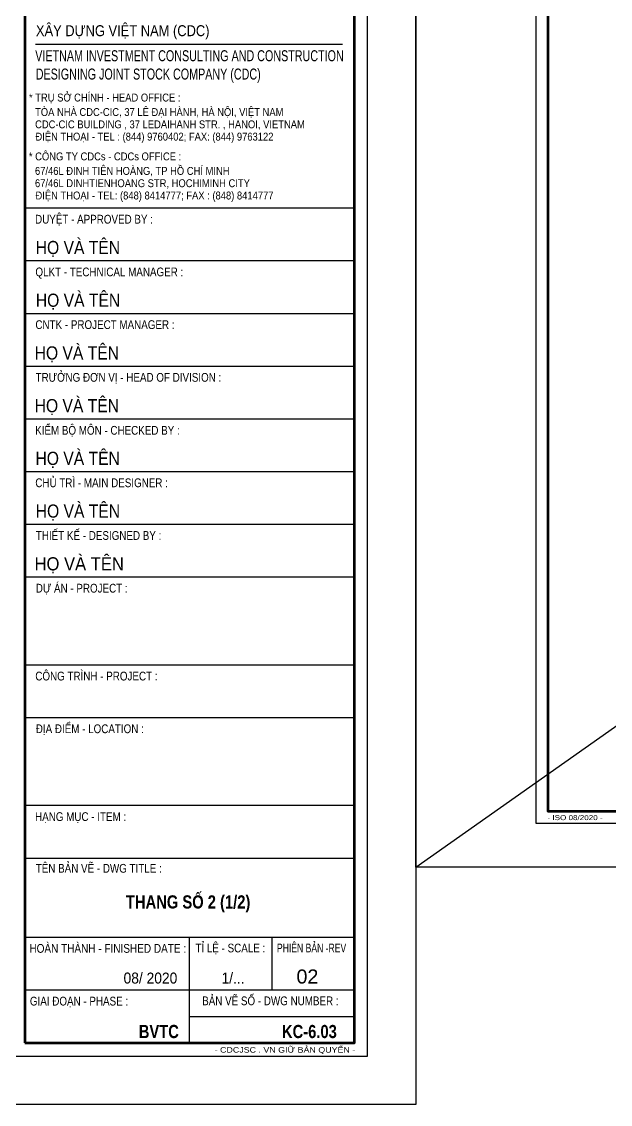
# Model space of a CAD drawing. Header units: millimetres. Extents: x -77370 to 109412, y -14880 to 214694.
# Drawn here: x 41320 to 48689, y 144605 to 158162 of the extents above; entities that cross this region are included whole.
import ezdxf
from ezdxf.enums import TextEntityAlignment as Align

# ---------------------------------------------------------------- set-up
doc = ezdxf.new("R2010")
doc.units = ezdxf.units.MM
doc.header["$LTSCALE"] = 300
doc.header["$MEASUREMENT"] = 0
doc.layers.get('0').update_dxf_attribs({"linetype": 'CONTINUOUS'})
doc.layers.get('DEFPOINTS').update_dxf_attribs({"linetype": 'CONTINUOUS'})
doc.layers.add('CDC -TEXT KHUNG', color=7, linetype='CONTINUOUS')
doc.layers.add('CDC-KHUNGTEN', color=7, linetype='CONTINUOUS')
doc.layers.add('KCS_Plotter', color=11, linetype='CONTINUOUS', plot=False)
doc.styles.add('ARIAL', font='arial.ttf', dxfattribs={"width": 0.65})
doc.styles.add('Arial_B_3', font='arialbd.ttf', dxfattribs={"width": 0.75, "height": 3})
doc.styles.add('KT CDC', font='arial.ttf', dxfattribs={"width": 0.85, "height": 200})

# ---------------------------------------------------------------- blocks, each defined once
blk = doc.blocks.new('Khung tên chuẩn')
at = {"layer": 'CDC-KHUNGTEN', "color": 6}
blk.add_line((75439, 24136), (82433, 24136), dxfattribs=at)
at = {"layer": 'CDC-KHUNGTEN', "color": 6, "lineweight": 25}
for p, q in [((82700, 20400), (75200, 20400)), ((82700, 19200), (75200, 19200)), ((82700, 18000), (75200, 18000)), ((82700, 16800), (75200, 16800)), ((82700, 15600), (75200, 15600)), ((82700, 14400), (75200, 14400)), ((82700, 13200), (75200, 13200)), ((82700, 12000), (75200, 12000)), ((82700, 10000), (75200, 10000)), ((82700, 8800), (75200, 8800)), ((82700, 6800), (75200, 6800)), ((82700, 5600), (75200, 5600)), ((82700, 3800), (75200, 3800)), ((78950, 1400), (78950, 3800)), ((80825, 2600), (80825, 3800)), ((82700, 2600), (75200, 2600)), ((78950, 2000), (82700, 2000))]:
    blk.add_line(p, q, dxfattribs=at)
at = {"layer": 'CDC-KHUNGTEN', "color": 8}
blk.add_lwpolyline([(75096, 1100), (83000, 1100), (83000, 58300), (3000, 58300), (3000, 1100), (75096, 1100)], dxfattribs=at)
at = {"layer": 'CDC-KHUNGTEN', "color": 255, "lineweight": 60}
blk.add_lwpolyline([(74900, 1400), (74900, 58000), (3300, 58000), (3300, 1400), (74900, 1400)], close=True, dxfattribs=at)
blk.add_lwpolyline([(75200, 1400), (82700, 1400), (82700, 58000), (75200, 58000), (75200, 1400)], dxfattribs=at)
at = {"layer": 'DEFPOINTS', "color": 1, "ltscale": 0.2}
blk.add_lwpolyline([(0, 0), (0, 59400), (84100, 59400), (84100, 0), (0, 0)], close=True, dxfattribs=at)
at = {"layer": 'CDC -TEXT KHUNG', "color": 7, "style": 'Arial_B_3', "width": 0.8}
blk.add_text('BVTC', height=300, dxfattribs=at).set_placement((78705, 1508), align=Align.RIGHT)
at = {"layer": 'CDC -TEXT KHUNG', "color": 6, "style": 'KT CDC', "width": 1.15}
for s, p in [('- ISO 08/2020 -', (3294, 1177)), ('- CDCJSC . VN GIỮ BẢN QUYỂN -', (79519, 1177))]:
    blk.add_text(s, height=125.69, dxfattribs=at).set_placement(p)
at = {"layer": 'CDC-KHUNGTEN', "color": 6}
for s, height, style, width, p in [('XÂY DỰNG VIỆT NAM (CDC)', 250, 'KT CDC', 0.84, (75452, 24317)), ('VIETNAM INVESTMENT CONSULTING AND CONSTRUCTION ', 250, 'KT CDC', 0.7, (75436, 23747)), ('DESIGNING JOINT STOCK COMPANY (CDC)', 250, 'KT CDC', 0.7, (75448, 23330)), ('* TRỤ SỞ CHÍNH - HEAD OFFICE :', 180, 'KT CDC', 0.85, (75294, 22830)), ('TÒA NHÀ CDC-CIC, 37 LÊ ĐẠI HÀNH, HÀ NỘI, VIỆT NAM', 180, 'KT CDC', 0.85, (75433, 22500)), ('CDC-CIC BUILDING , 37 LEDAIHANH STR. , HANOI, VIETNAM', 180, 'KT CDC', 0.85, (75433, 22220)), ('ĐIỆN THOẠI - TEL : (844) 9760402; FAX: (844) 9763122', 180, 'KT CDC', 0.85, (75441, 21940)), ('* CÔNG TY CDCs - CDCs OFFICE :', 180, 'KT CDC', 0.85, (75292, 21490)), ('67/46L ĐINH TIÊN HOÀNG, TP HỒ CHÍ MINH', 180, 'KT CDC', 0.85, (75430, 21160)), ('67/46L DINHTIENHOANG STR, HOCHIMINH CITY', 180, 'KT CDC', 0.85, (75430, 20880)), ('ĐIỆN THOẠI - TEL: (848) 8414777; FAX : (848) 8414777', 180, 'KT CDC', 0.85, (75442, 20600)), ('DUYỆT - APPROVED BY :', 200, 'ARIAL', 0.8, (75433, 20050)), ('QLKT - TECHNICAL MANAGER :', 200, 'ARIAL', 0.8, (75440, 18850)), ('CNTK - PROJECT MANAGER :', 200, 'ARIAL', 0.8, (75440, 17650)), ('TRƯỞNG ĐƠN VỊ - HEAD OF DIVISION :', 200, 'ARIAL', 0.8, (75445, 16450)), ('KIỂM BỘ MÔN - CHECKED BY :', 200, 'ARIAL', 0.8, (75434, 15244)), ('CHỦ TRÌ - MAIN DESIGNER :', 200, 'ARIAL', 0.8, (75438, 14050)), ('THIẾT KẾ - DESIGNED BY :', 200, 'ARIAL', 0.8, (75450, 12850)), ('DỰ ÁN - PROJECT :  ', 200, 'ARIAL', 0.8, (75449, 11650)), ('CÔNG TRÌNH - PROJECT :  ', 200, 'ARIAL', 0.8, (75438, 9650)), ('ĐỊA ĐIỂM - LOCATION :', 200, 'ARIAL', 0.8, (75449, 8450)), ('HẠNG MỤC - ITEM : ', 200, 'ARIAL', 0.8, (75433, 6450)), ('TÊN BẢN VẼ - DWG TITLE :', 200, 'ARIAL', 0.8, (75448, 5273)), ('TỈ LỆ - SCALE :', 200, 'ARIAL', 0.8, (79082, 3459)), ('PHIÊN BẢN -REV', 200, 'ARIAL', 0.7, (80938, 3459)), ('BẢN VẼ SỐ - DWG NUMBER :', 200, 'ARIAL', 0.8, (79236, 2256)), ('GIAI ĐOẠN - PHASE :', 200, 'ARIAL', 0.8, (75315, 2250))]:
    blk.add_text(s, height=height, dxfattribs=dict(at, style=style, width=width)).set_placement(p)
at = {"layer": 'CDC-KHUNGTEN', "color": 7}
for style, width, p in [('KT CDC', 0.85, (75448, 19356)), ('KT CDC', 0.85, (75450, 18156)), ('KT CDC', 0.85, (75423, 16956)), ('KT CDC', 0.85, (75423, 15756)), ('KT CDC', 0.85, (75442, 14556)), ('KT CDC', 0.85, (75448, 13356)), ('ARIAL', 0.9, (75421, 12156))]:
    blk.add_text('HỌ VÀ TÊN', height=300, dxfattribs=dict(at, style=style, width=width)).set_placement(p)
at = {"layer": 'CDC-KHUNGTEN', "color": 6, "style": 'ARIAL', "width": 0.814645}
blk.add_text('HOÀN THÀNH - FINISHED DATE :', height=200, dxfattribs=at).set_placement((75304, 3450), (78870, 3450), align=Align.FIT)
at = {"layer": 'CDC-KHUNGTEN', "color": 7, "style": 'ARIAL', "width": 0.9}
for s, p in [('08/ 2020', (78670, 2750)), ('1/...', (80200, 2750))]:
    blk.add_text(s, height=250, dxfattribs=at).set_placement(p, align=Align.RIGHT)
at = {"layer": 'CDC-KHUNGTEN', "color": 7, "style": 'KT CDC'}
blk.add_text('02', height=320, dxfattribs=at).set_placement((81879, 2750), align=Align.RIGHT)

msp = doc.modelspace()

# ---------------------------------------------------------------- linework, layer by layer
at = {"layer": 'KCS_Plotter'}
msp.add_line((46255, 147575.5), (88305, 177275.5), dxfattribs=at)

# ---------------------------------------------------------------- block references
for p, xscale, yscale, zscale in [((0, 144605.5), 0.5500000002648449, 0.5500000002648449, 0.5500000002648449), ((46255, 147575.5), 0.5000000002619345, 0.5000000002619345, 0.5000000002619345)]:
    msp.add_blockref('Khung tên chuẩn', p, dxfattribs=dict(xscale=xscale, yscale=yscale, zscale=zscale))

# ---------------------------------------------------------------- texts
at = {"layer": 'CDC -TEXT KHUNG', "style": 'Arial_B_3', "width": 0.8}
msp.add_text('THANG SỐ 2 (1/2)', height=165, dxfattribs=at).set_placement((43403.9, 147057.6), align=Align.CENTER)
msp.add_text('KC-6.03', height=165, dxfattribs=at).set_placement((45265, 145434.8), align=Align.RIGHT)

doc.saveas('drawing.dxf')
